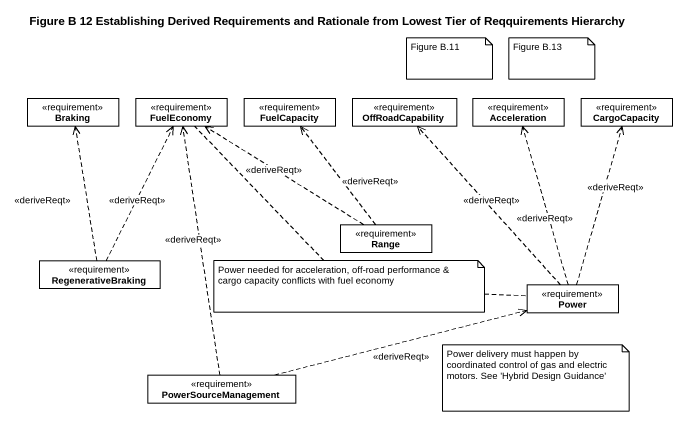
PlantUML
@startuml
title Figure B 12 Establishing Derived Requirements and Rationale from Lowest Tier of Reqquirements Hierarchy
hide circle
hide empty members
class Braking <<requirement>>
class FuelEconomy <<requirement>>
class FuelCapacity <<requirement>>
class OffRoadCapability <<requirement>>
class Acceleration <<requirement>>
class CargoCapacity <<requirement>>
class Range <<requirement>>
class RegenerativeBraking <<requirement>>
class Power <<requirement>>
class PowerSourceManagement <<requirement>>
Range .up.> FuelEconomy : <<deriveReqt>>
Range .up.> FuelCapacity : <<deriveReqt>>
RegenerativeBraking .up.> Braking : <<deriveReqt>>
RegenerativeBraking .up.> FuelEconomy : <<deriveReqt>>
Power .up.> OffRoadCapability : <<deriveReqt>>
Power .up.> Acceleration : <<deriveReqt>>
Power .up.> CargoCapacity : <<deriveReqt>>
PowerSourceManagement .up.> FuelEconomy : <<deriveReqt>>
PowerSourceManagement .right.> Power : <<deriveReqt>>
note as N1
  Figure B.11
end note
note as N2
  Figure B.13
end note
note as N3
  Power needed for acceleration, off-road performance & cargo capacity conflicts with fuel economy
end note
N3 .. Power
N3 .. FuelEconomy
note as N4
  Power delivery must happen by coordinated control of gas and electric motors. See 'Hybrid Design Guidance'
end note
@enduml
